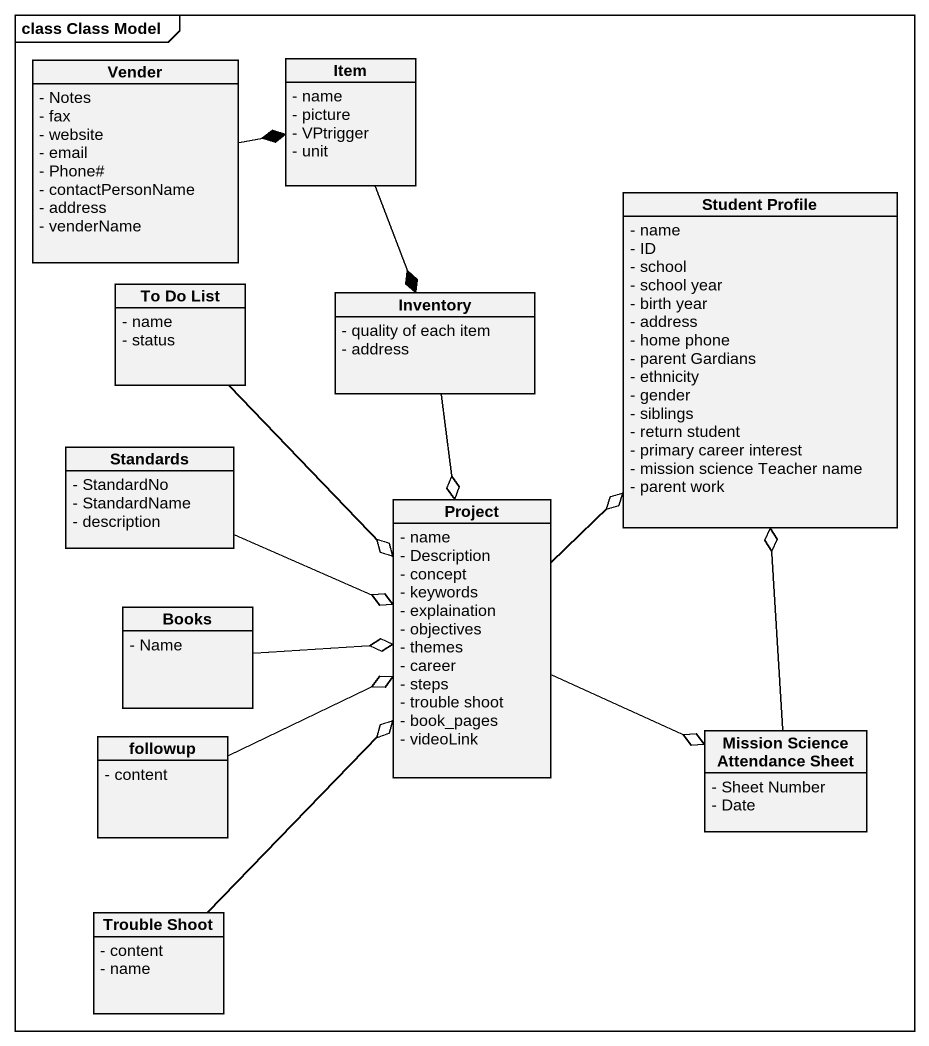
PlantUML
@startuml
mainframe class Class Model
hide circle
hide empty members
skinparam classAttributeIconSize 0
class Vender {
  - Notes
  - fax
  - website
  - email
  - Phone#
  - contactPersonName
  - address
  - venderName
}
class Item {
  - name
  - picture
  - VPtrigger
  - unit
}
class "Student Profile" as Student_Profile {
  - name
  - ID
  - school
  - school year
  - birth year
  - address
  - home phone
  - parent Gardians
  - ethnicity
  - gender
  - siblings
  - return student
  - primary career interest
  - mission science Teacher name
  - parent work
}
class "To Do List" as To_Do_List {
  - name
  - status
}
class Inventory {
  - quality of each item
  - address
}
class Standards {
  - StandardNo
  - StandardName
  - description
}
class Project {
  - name
  - Description
  - concept
  - keywords
  - explaination
  - objectives
  - themes
  - career
  - steps
  - trouble shoot
  - book_pages
  - videoLink
}
class Books {
  - Name
}
class followup {
  - content
}
class "Mission Science Attendance Sheet" as Mission_Science_Attendance {
  - Sheet Number
  - Date
}
class "Trouble Shoot" as Trouble_Shoot {
  - content
  - name
}
Vender -right-* Item
Item --* Inventory
To_Do_List --o Project
Inventory --o Project
Standards -right-o Project
Project -up-o Student_Profile
Project -right-o Mission_Science_Attendance
Books -right-o Project
followup -right-o Project
Mission_Science_Attendance -up-o Student_Profile
Trouble_Shoot -up-o Project
@enduml
